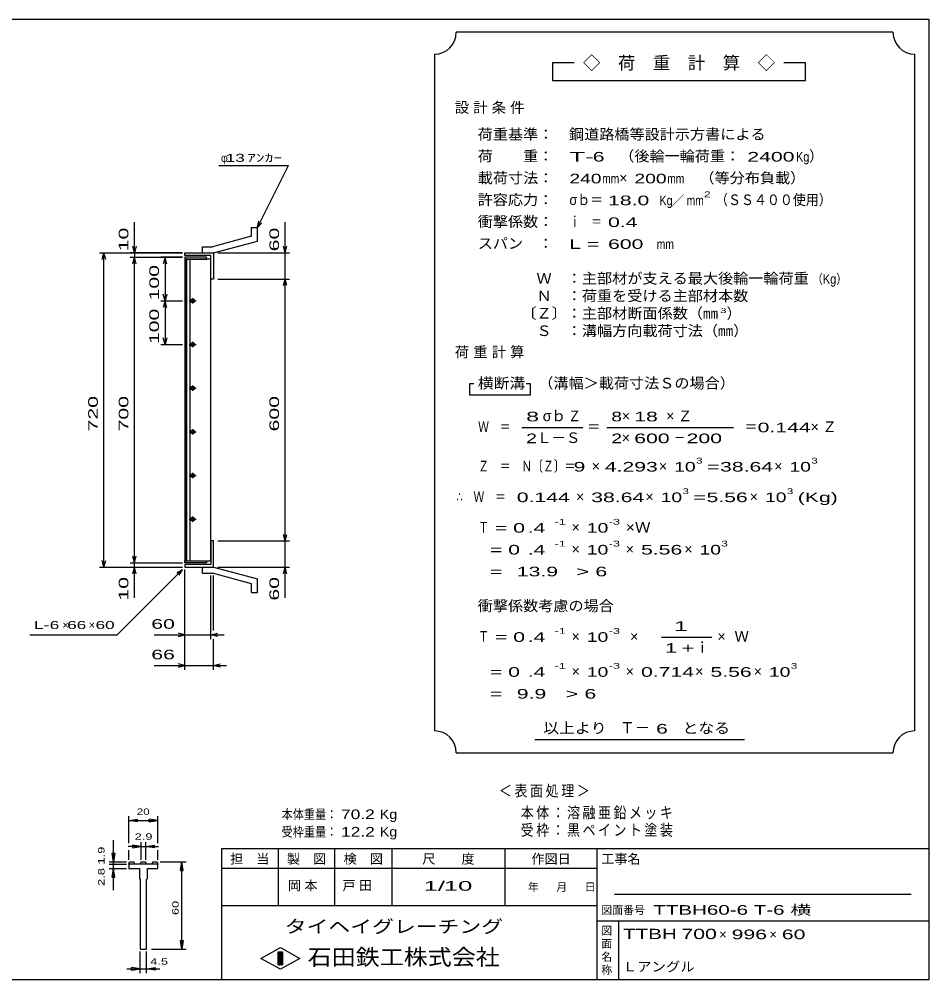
# Model space of a CAD drawing. Units: millimetres, scale not verified. Extents: x -1820 to 1731, y -1282 to 1054.
# Drawn here: x -352 to 1731, y -1146 to 1054 of the extents above; entities that cross this region are included whole.
import ezdxf
from ezdxf.enums import TextEntityAlignment as Align

# ---------------------------------------------------------------- set-up
doc = ezdxf.new("R2010")
doc.units = ezdxf.units.MM
doc.header["$LTSCALE"] = 10
for name, color, linetype, lineweight in [('0_2', 150, 'Continuous', 25), ('16', 3, 'Continuous', 25), ('19', 6, 'Continuous', 25), ('22', 2, 'Continuous', 25), ('32', 4, 'Continuous', 25)]:
    doc.layers.add(name, color=color, linetype=linetype, lineweight=lineweight)
doc.styles.add('ベクトル', font='')
doc.styles.get('ベクトル').set_extended_font_data('ベクトル')

msp = doc.modelspace()

# ---------------------------------------------------------------- linework, layer by layer
at = {"layer": '0_2'}
for p, q in [((-1729, 1053.5), (1731, 1053.5)), ((1731, 1053.5), (1731, -1146.5)), ((1731, -846.5), (111, -846.5)), ((111, -846.5), (111, -1146.5)), ((241, -846.5), (241, -976.5)), ((371, -976.5), (371, -846.5)), ((501, -846.5), (501, -976.5)), ((761, -976.5), (761, -846.5)), ((971, -846.5), (971, -1146.5)), ((971, -891.5), (111, -891.5)), ((1691, -951.5), (1011, -951.5)), ((111, -976.5), (971, -976.5)), ((971, -1011.5), (1731, -1011.5)), ((1021, -1146.5), (1021, -1011.5)), ((201, -1097.5), (246, -1072.5)), ((246, -1072.5), (291, -1097.5)), ((246, -1122.5), (201, -1097.5)), ((241, -1082.5), (251, -1082.5)), ((241, -1112.5), (241, -1082.5)), ((241, -1082.5), (243, -1082.5)), ((243, -1082.5), (243, -1112.5)), ((245, -1112.5), (245, -1082.5)), ((245, -1082.5), (247, -1082.5)), ((291, -1097.5), (246, -1122.5)), ((247, -1082.5), (247, -1112.5)), ((249, -1112.5), (249, -1082.5)), ((249, -1082.5), (251, -1082.5)), ((251, -1082.5), (251, -1112.5)), ((251, -1082.5), (251, -1112.5)), ((251, -1112.5), (241, -1112.5)), ((243, -1112.5), (245, -1112.5)), ((247, -1112.5), (249, -1112.5)), ((1731, -1146.5), (-1729, -1146.5))]:
    msp.add_line(p, q, dxfattribs=at)
at = {"layer": '16'}
for p, q in [((77, 508.5), (27, 508.5)), ((27, 508.5), (27, 504)), ((77, 504), (77, 508.5)), ((27, 504), (77, 504)), ((27, 504), (27, -187)), ((87, 504), (27, 504)), ((28.5, 504), (28.5, -187)), ((31.5, -187), (31.5, 504)), ((39, 504), (39, -187)), ((87, -187), (87, 504)), ((37, 408.5), (53, 408.5)), ((47, 411.5), (43, 411.5)), ((43, 405.5), (47, 405.5)), ((45, 414.5), (45, 402.5)), ((37, 308.5), (53, 308.5)), ((47, 311.5), (43, 311.5)), ((45, 314.5), (45, 302.5)), ((43, 305.5), (47, 305.5)), ((37, 208.5), (53, 208.5)), ((47, 211.5), (43, 211.5)), ((43, 205.5), (47, 205.5)), ((45, 214.5), (45, 202.5)), ((47, 111.5), (43, 111.5)), ((45, 114.5), (45, 102.5)), ((37, 108.5), (53, 108.5)), ((43, 105.5), (47, 105.5)), ((37, 8.5), (53, 8.5)), ((47, 11.5), (43, 11.5)), ((43, 5.5), (47, 5.5)), ((45, 14.5), (45, 2.5)), ((45, -85.5), (45, -97.5)), ((37, -91.5), (53, -91.5)), ((47, -88.5), (43, -88.5)), ((43, -94.5), (47, -94.5)), ((27, -187), (77, -187)), ((27, -191.5), (27, -187)), ((27, -187), (87, -187)), ((77, -191.5), (27, -191.5)), ((77, -187), (77, -191.5))]:
    msp.add_line(p, q, dxfattribs=at)
for centre, radius, start, end in [((43, 408.5), 3, 90, 270), ((45, 408.5), 4, 46.6, 133.4), ((45, 408.5), 4, 226.6, 313.4), ((47, 408.5), 3, 270, 90), ((43, 308.5), 3, 90, 270), ((45, 308.5), 4, 46.6, 133.4), ((47, 308.5), 3, 270, 90), ((45, 308.5), 4, 226.6, 313.4), ((43, 208.5), 3, 90, 270), ((45, 208.5), 4, 46.6, 133.4), ((45, 208.5), 4, 226.6, 313.4), ((47, 208.5), 3, 270, 90), ((43, 108.5), 3, 90, 270), ((45, 108.5), 4, 46.6, 133.4), ((47, 108.5), 3, 270, 90), ((45, 108.5), 4, 226.6, 313.4), ((43, 8.5), 3, 90, 270), ((45, 8.5), 4, 46.6, 133.4), ((45, 8.5), 4, 226.6, 313.4), ((47, 8.5), 3, 270, 90), ((45, -91.5), 4, 46.6, 133.4), ((43, -91.5), 3, 90, 270), ((45, -91.5), 4, 226.6, 313.4), ((47, -91.5), 3, 270, 90)]:
    msp.add_arc(centre, radius, start, end, dxfattribs=at)
at = {"layer": '19'}
for p, q in [((180, 576.5), (194, 576.5)), ((180, 556.5), (180, 576.5)), ((194, 545.5), (194, 576.5)), ((180, 556.5), (91, 532.5)), ((68, 532.5), (91, 532.5)), ((68, 518.5), (68, 532.5)), ((93, 518.5), (194, 545.5)), ((27, 512.5), (27, 518.5)), ((27, 518.5), (92, 518.5)), ((87, 512.5), (27, 512.5)), ((68, 518.5), (93, 518.5)), ((87, 458.5), (87, 512.5)), ((92, 518.5), (93, 517.5)), ((93, 517.5), (93, 458.5)), ((93, 458.5), (87, 458.5)), ((93, -141.5), (87, -141.5)), ((87, -141.5), (87, -195.5)), ((93, -200.5), (93, -141.5)), ((27, -195.5), (27, -201.5)), ((87, -195.5), (27, -195.5)), ((27, -201.5), (92, -201.5)), ((68, -201.5), (93, -201.5)), ((68, -215.5), (68, -201.5)), ((68, -215.5), (91, -215.5)), ((180, -239.5), (91, -215.5)), ((92, -201.5), (93, -200.5)), ((93, -201.5), (194, -228.5)), ((180, -259.5), (180, -239.5)), ((194, -259.5), (194, -228.5)), ((180, -259.5), (194, -259.5))]:
    msp.add_line(p, q, dxfattribs=at)
at = {"layer": '22', "color": 4}
for p, q in [((1649, 1023.5), (649, 1023.5)), ((599, 973.5), (599, -576.5)), ((1699, -576.5), (1699, 973.5)), ((919, 953.5), (869, 953.5)), ((869, 953.5), (869, 913.5)), ((1449, 953.5), (1399, 953.5)), ((1449, 913.5), (1449, 953.5)), ((869, 913.5), (1449, 913.5)), ((105, 718.5), (265, 718.5)), ((194, 576.5), (265, 718.5)), ((-88, 518.5), (-88, 588.5)), ((194, 576.5), (197, 591.1)), ((194, 576.5), (204, 587.5)), ((257, 518.5), (257, 588.5)), ((-88, 518.5), (-92, 533.5)), ((-84, 533.5), (-88, 518.5)), ((257, 518.5), (253, 533.5)), ((257, 518.5), (261, 533.5)), ((-168, 518.5), (22, 518.5)), ((-162, 503.5), (-158, 518.5)), ((-154, 503.5), (-158, 518.5)), ((-158, -201.5), (-158, 518.5)), ((22, 518.5), (-98, 518.5)), ((-98, 508.5), (22, 508.5)), ((-92, 493.5), (-88, 508.5)), ((-88, 518.5), (-88, 508.5)), ((-84, 493.5), (-88, 508.5)), ((-88, -191.5), (-88, 508.5)), ((22, 508.5), (-28, 508.5)), ((-18, 508.5), (-22, 493.5)), ((-14, 493.5), (-18, 508.5)), ((-18, 508.5), (-18, 408.5)), ((103, 518.5), (267, 518.5)), ((257, 458.5), (257, 518.5)), ((103, 458.5), (267, 458.5)), ((253, 443.5), (257, 458.5)), ((261, 443.5), (257, 458.5)), ((257, -141.5), (257, 458.5)), ((-18, 408.5), (-22, 423.5)), ((-14, 423.5), (-18, 408.5)), ((-28, 408.5), (22, 408.5)), ((-18, 408.5), (-22, 393.5)), ((-14, 393.5), (-18, 408.5)), ((-18, 408.5), (-18, 308.5)), ((-28, 308.5), (22, 308.5)), ((-18, 308.5), (-22, 323.5)), ((-14, 323.5), (-18, 308.5)), ((689, 218.5), (679, 218.5)), ((679, 218.5), (679, 193.5)), ((819, 218.5), (809, 218.5)), ((819, 193.5), (819, 218.5)), ((679, 193.5), (819, 193.5)), ((799, 118.5), (939, 118.5)), ((994, 118.5), (1284, 118.5)), ((257, -141.5), (253, -126.5)), ((257, -141.5), (261, -126.5)), ((103, -141.5), (267, -141.5)), ((257, -201.5), (257, -141.5)), ((-158, -201.5), (-162, -186.5)), ((-158, -201.5), (-154, -186.5)), ((-98, -191.5), (22, -191.5)), ((-88, -191.5), (-92, -176.5)), ((-88, -191.5), (-84, -176.5)), ((-88, -201.5), (-88, -191.5)), ((-168, -201.5), (22, -201.5)), ((-128, -356.5), (22, -206.5)), ((-98, -201.5), (22, -201.5)), ((-92, -216.5), (-88, -201.5)), ((-84, -216.5), (-88, -201.5)), ((-88, -271.5), (-88, -201.5)), ((9, -214.5), (22, -206.5)), ((14, -219.5), (22, -206.5)), ((27, -366.5), (27, -206.5)), ((27, -436.5), (27, -206.5)), ((103, -201.5), (267, -201.5)), ((253, -216.5), (257, -201.5)), ((261, -216.5), (257, -201.5)), ((257, -271.5), (257, -201.5)), ((87, -366.5), (87, -220.5)), ((93, -346.5), (93, -220.5)), ((-328, -356.5), (-128, -356.5)), ((-43, -356.5), (27, -356.5)), ((27, -356.5), (12, -352.5)), ((12, -360.5), (27, -356.5)), ((27, -356.5), (87, -356.5)), ((87, -356.5), (102, -352.5)), ((102, -360.5), (87, -356.5)), ((87, -356.5), (117, -356.5)), ((93, -436.5), (93, -366.5)), ((1119, -361.5), (1234, -361.5)), ((-43, -426.5), (27, -426.5)), ((27, -426.5), (12, -422.5)), ((12, -430.5), (27, -426.5)), ((27, -426.5), (93, -426.5)), ((93, -426.5), (108, -422.5)), ((108, -430.5), (93, -426.5)), ((93, -426.5), (123, -426.5)), ((829, -596.5), (1309, -596.5)), ((649, -626.5), (1649, -626.5))]:
    msp.add_line(p, q, dxfattribs=at)
for centre, start, end in [((599, 1023.5), 270, 0), ((1699, 1023.5), 180, 270), ((599, -626.5), 0, 90), ((1699, -626.5), 90, 180)]:
    msp.add_arc(centre, 50, start, end, dxfattribs=at)
at = {"layer": '32'}
for p, q in [((-101, -833.5), (-101, -771.5)), ((-101, -781.5), (-81, -778.5)), ((-81, -784.5), (-101, -781.5)), ((-101, -781.5), (-34.33, -781.5)), ((-81, -784.5), (-81, -778.5)), ((-34.33, -781.5), (-54.33, -778.5)), ((-54.33, -784.5), (-54.33, -778.5)), ((-54.33, -784.5), (-34.33, -781.5)), ((-34.33, -833.5), (-34.33, -771.5)), ((-136, -876.5), (-136, -826.5)), ((-72.5, -871.5), (-72.5, -831.5)), ((-62.83, -831.5), (-62.83, -871.5)), ((-136, -876.5), (-139, -856.5)), ((-139, -856.5), (-133, -856.5)), ((-133, -856.5), (-136, -876.5)), ((-72.5, -841.5), (-102.5, -841.5)), ((-101, -871.5), (-101, -849.5)), ((-72.5, -841.5), (-92.5, -838.5)), ((-92.5, -838.5), (-92.5, -844.5)), ((-92.5, -844.5), (-72.5, -841.5)), ((-72.5, -841.5), (-62.83, -841.5)), ((-62.83, -841.5), (-42.83, -838.5)), ((-42.83, -844.5), (-62.83, -841.5)), ((-62.83, -841.5), (-32.83, -841.5)), ((-42.83, -838.5), (-42.83, -844.5)), ((-34.33, -871.5), (-34.33, -849.5)), ((-146, -876.5), (-106, -876.5)), ((-136, -891.5), (-136, -876.5)), ((-101, -881.5), (-99.33, -876.5)), ((-99.33, -876.5), (-89.67, -876.5)), ((-89.67, -876.5), (-88, -881.5)), ((-74.17, -881.5), (-72.5, -876.5)), ((-72.5, -876.5), (-62.83, -876.5)), ((-62.83, -876.5), (-61.17, -881.5)), ((-47.33, -881.5), (-45.67, -876.5)), ((-45.67, -876.5), (-36, -876.5)), ((-36, -876.5), (-34.33, -881.5)), ((-29.33, -876.5), (30.67, -876.5)), ((17.67, -896.5), (20.67, -876.5)), ((23.67, -896.5), (20.67, -876.5)), ((20.67, -1076.5), (20.67, -876.5)), ((-146, -881.5), (-106, -881.5)), ((-146, -891.5), (-106, -891.5)), ((-139, -911.5), (-136, -891.5)), ((-133, -911.5), (-136, -891.5)), ((-136, -941.5), (-136, -891.5)), ((-101, -881.5), (-101, -891.5)), ((-34.33, -881.5), (-101, -881.5)), ((-101, -891.5), (-76.83, -891.5)), ((-76.83, -891.5), (-76.83, -914.83)), ((-58.5, -914.83), (-58.5, -891.5)), ((-58.5, -891.5), (-34.33, -891.5)), ((-34.33, -891.5), (-34.33, -881.5)), ((17.67, -896.5), (23.67, -896.5)), ((-139, -911.5), (-133, -911.5)), ((-76.83, -914.83), (-75.17, -916.5)), ((-75.17, -916.5), (-75.17, -1076.5)), ((-60.17, -916.5), (-58.5, -914.83)), ((-60.17, -1076.5), (-60.17, -916.5)), ((-75.17, -1076.5), (-60.17, -1076.5)), ((-49.33, -1076.5), (30.67, -1076.5)), ((20.67, -1076.5), (17.67, -1056.5)), ((17.67, -1056.5), (23.67, -1056.5)), ((23.67, -1056.5), (20.67, -1076.5)), ((-75.17, -1131.5), (-75.17, -1081.5)), ((-60.17, -1131.5), (-60.17, -1081.5)), ((-105.17, -1121.5), (-75.17, -1121.5)), ((-75.17, -1121.5), (-95.17, -1118.5)), ((-95.17, -1124.5), (-95.17, -1118.5)), ((-95.17, -1124.5), (-75.17, -1121.5)), ((-75.17, -1121.5), (-60.17, -1121.5)), ((-60.17, -1121.5), (-40.17, -1118.5)), ((-40.17, -1124.5), (-60.17, -1121.5)), ((-60.17, -1121.5), (-30.17, -1121.5)), ((-40.17, -1124.5), (-40.17, -1118.5))]:
    msp.add_line(p, q, dxfattribs=at)
msp.add_circle((-136, -881.5), 1, dxfattribs=at)

# ---------------------------------------------------------------- texts
at = {"layer": '0_2', "style": 'ベクトル'}
for s, height, p in [('担\u3000当', 21.99, (131, -869.5)), ('製\u3000図', 21.99, (261, -869.5)), ('検\u3000図', 21.99, (391, -869.5)), ('尺\u3000\u3000度', 21.99, (571, -869.5)), ('作図日', 21.99, (821, -869.5)), ('工事名', 21.99, (981, -869.5)), ('年', 18.33, (813, -934)), ('月', 18.33, (878, -934)), ('日', 18.33, (943, -934)), ('図面番号', 18.33, (981, -987)), ('図', 18.33, (981, -1034)), ('面', 18.33, (981, -1064)), ('名', 18.33, (981, -1094)), ('称', 18.33, (981, -1124))]:
    msp.add_text(s, height=height, dxfattribs=at).set_placement(p, align=Align.MIDDLE_LEFT)
at = {"layer": '0_2', "color": 222, "style": 'ベクトル'}
for s, height, width, p in [('タイヘイグレーチング', 29.33, 1.25, (256, -1024.5)), ('石田鉄工株式会社', 36.66, 1.1, (308.5, -1094.5))]:
    msp.add_text(s, height=height, dxfattribs=dict(at, width=width)).set_placement(p, align=Align.MIDDLE_LEFT)
at = {"layer": '22', "style": 'ベクトル'}
for s, height, p in [('◇\u3000荷\u3000重\u3000計\u3000算\u3000◇', 29.33, (939, 953.5)), ('）', 24.19, (1457, 740)), ('φ', 18.33, (110, 736)), ('×', 24.19, (1022, 690)), ('／', 21.99, (1141.5, 638.5)), ('）', 24.19, (1268, 380)), ('σｂ', 24.19, (847, 145)), ('×', 24.19, (1028, 145)), ('Ｌ－Ｓ', 24.19, (834, 95)), ('×', 24.19, (1028, 95)), ('×', 24.19, (959, 30)), ('×', 24.19, (1113, 30)), ('×', 24.19, (1377, 30)), ('×', 24.19, (923, -40)), ('×', 24.19, (1082, -40)), ('×', 24.19, (1321, -40)), ('×', 24.19, (913, -110)), ('×', 24.19, (913, -160)), ('×', 24.19, (1037, -160)), ('×', 24.19, (1171, -160)), ('×', 18.33, (-253, -334)), ('×', 18.33, (-193, -334)), ('Ｗ', 24.19, (1286, -360)), ('×', 24.19, (913, -360)), ('×', 24.19, (1047, -360)), ('ｉ', 24.19, (1195.5, -385)), ('×', 24.19, (1247, -360)), ('×', 24.19, (913, -440)), ('×', 24.19, (1037, -440)), ('×', 24.19, (1196, -440)), ('×', 24.19, (1330, -440)), ('Ｔ－', 25.66, (1023, -569)), ('×', 21.99, (1251, -1042.5)), ('×', 21.99, (1366, -1042.5))]:
    msp.add_text(s, height=height, dxfattribs=at).set_placement(p, align=Align.MIDDLE_LEFT)
for s, height, width, p in [('荷重基準：\u3000', 24.19, 1.05, (698, 790)), ('鋼道路橋等設計示方書による', 24.19, 1.05, (907, 790)), ('荷\u3000\u3000重：\u3000', 24.19, 1.05, (698, 740)), ('T-', 21.99, 2, (908, 738.5)), (' 6 ', 21.99, 1.65, (948, 738.5)), ('（後輪一輪荷重：', 24.19, 1.05, (1022, 740)), (' 2400', 21.99, 1.65, (1302, 738.5)), ('Kg', 21.99, 0.85, (1427, 738.5)), (' 13 ', 18.33, 1.6, (110, 736)), ('ｱﾝｶｰ', 18.33, 1.6, (170, 736)), ('載荷寸法：\u3000', 24.19, 1.05, (698, 690)), ('\u3000（等分布負載）', 24.19, 1.05, (1171, 690)), ('240', 21.99, 1.5, (908, 688.5)), ('mm', 21.99, 0.8, (983, 688.5)), ('200', 21.99, 1.5, (1057, 688.5)), ('mm', 21.99, 0.8, (1132, 688.5)), ('許容応力：\u3000', 24.19, 1.05, (698, 640)), ('σｂ＝', 24.19, 0.9, (908, 640)), (' 18.0', 21.99, 1.65, (983, 638.5)), ('Kg', 21.99, 0.85, (1114, 638.5)), ('mm', 21.99, 0.8, (1176.5, 638.5)), ('2', 13.2, 1.5, (1216.5, 652.5)), ('（ＳＳ４００使用）', 24.19, 0.9, (1241.5, 640)), ('衝撃係数：\u3000', 24.19, 1.05, (698, 590)), ('ｉ\u3000＝', 24.19, 0.75, (908, 590)), (' 0.4', 21.99, 1.65, (983, 588.5)), ('スパン\u3000：\u3000', 24.19, 1.05, (698, 540)), ('L =', 21.99, 1.65, (908, 538.5)), (' 600 ', 21.99, 1.65, (983, 538.5)), ('mm', 21.99, 0.8, (1108, 538.5)), ('\u3000Ｗ\u3000：主部材が支える最大後輪一輪荷重', 24.19, 1.05, (798, 460)), ('（Kg）', 21.99, 0.85, (1463, 458.5)), ('\u3000Ｎ\u3000：荷重を受ける主部材本数', 24.19, 1.05, (798, 420)), ('〔Ｚ〕：主部材断面係数（㎜', 24.19, 1.05, (798, 380)), ('3', 11, 1.8, (1253, 386)), ('\u3000Ｓ\u3000：溝幅方向載荷寸法（㎜）', 24.19, 1.05, (798, 340)), ('横断溝', 24.19, 1.1, (698, 220)), ('\u3000（溝幅＞載荷寸法Ｓの場合）', 24.19, 1.05, (802, 220)), ('8', 21.99, 1.8, (809, 143.5)), ('Ｚ', 24.19, 0.9, (905, 145)), ('8', 21.99, 1.5, (1004, 143.5)), (' 18 ', 21.99, 1.65, (1043, 143.5)), ('Ｗ\u3000＝', 24.19, 0.75, (699, 120)), ('＝', 24.19, 0.9, (949, 120)), ('＝', 24.19, 0.9, (1309, 120)), ('0.144', 21.99, 1.65, (1339, 118.5)), ('2', 21.99, 1.5, (809, 93.5)), ('2', 21.99, 1.5, (1004, 93.5)), (' 600 ', 21.99, 1.65, (1043, 93.5)), ('－', 24.19, 0.75, (1148, 95)), (' 200 ', 21.99, 1.65, (1163, 93.5)), ('Ｚ\u3000＝\u3000Ｎ〔Ｚ〕＝', 24.19, 0.75, (699, 30)), ('3', 13.2, 1.5, (1198, 42.5)), ('3', 13.2, 1.5, (1462, 42.5)), (' 9 ', 21.99, 1.65, (904, 28.5)), ('4.293', 21.99, 1.65, (989, 28.5)), ('10', 21.99, 1.5, (1148, 28.5)), ('=', 21.99, 1.7, (1223, 28.5)), ('38.64', 21.99, 1.65, (1253, 28.5)), ('10', 21.99, 1.5, (1412, 28.5)), ('3', 13.2, 1.5, (1167, -27.5)), ('3', 13.2, 1.5, (1406, -27.5)), ('∴\u3000Ｗ\u3000＝', 24.19, 0.75, (649, -40)), (' 0.144', 21.99, 1.65, (774, -41.5)), ('38.64', 21.99, 1.65, (958, -41.5)), ('10', 21.99, 1.5, (1117, -41.5)), ('=', 21.99, 1.7, (1192, -41.5)), ('5.56', 21.99, 1.65, (1222, -41.5)), ('10', 21.99, 1.5, (1356, -41.5)), ('(Kg)', 21.99, 1.65, (1431, -41.5)), ('Ｔ', 24.19, 0.75, (699, -110)), (' = 0', 21.99, 1.65, (724, -111.5)), (' .4 ', 21.99, 1.65, (799, -111.5)), ('-1', 13.2, 1.65, (874, -97.5)), ('10', 21.99, 1.5, (948, -111.5)), ('-3', 13.2, 1.65, (998, -97.5)), ('×Ｗ', 24.19, 1.1, (1037, -110)), ('  = 0', 21.99, 1.65, (699, -161.5)), (' .4 ', 21.99, 1.65, (799, -161.5)), ('-1', 13.2, 1.65, (874, -147.5)), ('10', 21.99, 1.5, (948, -161.5)), ('-3', 13.2, 1.65, (998, -147.5)), ('5.56', 21.99, 1.65, (1072, -161.5)), ('10', 21.99, 1.5, (1206, -161.5)), ('3', 13.2, 1.5, (1256, -147.5)), ('  =', 21.99, 1.65, (699, -211.5)), (' 13.9', 21.99, 1.65, (774, -211.5)), ('>', 21.99, 1.7, (924, -211.5)), (' 6 ', 21.99, 1.65, (954, -211.5)), ('衝撃係数考慮の場合', 24.19, 1.05, (698, -290)), ('L-', 18.33, 1.6, (-318, -334)), (' 6 ', 18.33, 1.6, (-293, -334)), (' 66 ', 18.33, 1.6, (-253, -334)), (' 60 ', 18.33, 1.6, (-188, -334)), (' 60 ', 21.99, 1.65, (-63, -331.5)), ('Ｔ', 24.19, 0.75, (699, -360)), (' = 0', 21.99, 1.65, (724, -361.5)), (' .4 ', 21.99, 1.65, (799, -361.5)), ('-1', 13.2, 1.65, (874, -347.5)), ('10', 21.99, 1.5, (948, -361.5)), ('-3', 13.2, 1.65, (998, -347.5)), (' 66 ', 21.99, 1.65, (-63, -401.5)), ('  = 0', 21.99, 1.65, (699, -441.5)), (' .4 ', 21.99, 1.65, (799, -441.5)), ('-1', 13.2, 1.65, (874, -427.5)), ('10', 21.99, 1.5, (948, -441.5)), ('-3', 13.2, 1.65, (998, -427.5)), ('0.714', 21.99, 1.65, (1072, -441.5)), ('5.56', 21.99, 1.65, (1231, -441.5)), ('10', 21.99, 1.5, (1365, -441.5)), ('3', 13.2, 1.5, (1415, -427.5)), (' 9.9', 21.99, 1.65, (774, -491.5)), ('>', 21.99, 1.7, (899, -491.5)), (' 6 ', 21.99, 1.65, (929, -491.5)), ('  =', 21.99, 1.65, (699, -491.5)), ('以上より\u3000', 24.19, 1.1, (848, -570)), (' 6 ', 21.99, 1.65, (1093, -571.5)), ('となる', 24.19, 1.1, (1167, -570)), ('本体重量：', 21.99, 0.85, (249, -767.5)), (' 70.2', 21.99, 1.35, (374, -767.5)), ('Kg', 21.99, 1.1, (474, -767.5)), ('受枠重量：', 21.99, 0.85, (249, -807.5)), (' 12.2', 21.99, 1.35, (374, -807.5)), ('Kg', 21.99, 1.1, (474, -807.5)), ('1/', 21.99, 2, (574, -931.5)), (' 10 ', 21.99, 2, (604, -931.5)), ('TTBH60-6 T-6 横         ', 21.99, 1.6, (1100, -986.5)), ('TTBH', 23.46, 1.5, (1031, -1041.5)), (' 700 ', 23.46, 1.55, (1151, -1041.5)), (' 996 ', 21.99, 1.65, (1266, -1042.5)), (' 60 ', 21.99, 1.65, (1381, -1042.5)), ('Ｌアングル', 21.99, 1.1, (1030, -1116.5))]:
    msp.add_text(s, height=height, dxfattribs=dict(at, width=width)).set_placement(p, align=Align.MIDDLE_LEFT)
at = {"layer": '22', "style": 'ベクトル', "width": 1.65}
for s, p in [(' 10 ', (-113, 508.5)), (' 60 ', (232, 508.5)), (' 100 ', (-43, 396)), (' 100 ', (-43, 296)), (' 720 ', (-183, 96)), (' 700 ', (-113, 96)), (' 600 ', (232, 96)), (' 10 ', (-113, -291.5)), (' 60 ', (232, -291.5))]:
    msp.add_text(s, height=21.99, rotation=90, dxfattribs=at).set_placement(p, align=Align.MIDDLE_LEFT)
at = {"layer": '22', "attachment_point": 4, "style": 'ベクトル'}
for s, insert, char_height in [('\\T1.28;設計条件', (645.5, 850), 24.19), ('\\T1.28;荷重計算', (645.5, 290), 24.19), ('\\T1.42;×Ｚ', (1129.5, 145), 24.19), ('\\T1.42;×Ｚ', (1460.5, 120), 24.19), ('\\T1.25;\\W2;\\~1\\~', (1126.5, -336.5), 21.99), ('\\T1.33;\\W1.75;1+', (1126.5, -386.5), 21.99), ('\\T1.2;\\W0.85;＜表面処理＞', (746.5, -715), 25.66), ('\\T1.19;\\W0.85;本体：溶融亜鉛メッキ', (796.5, -765), 25.66), ('\\T1.19;\\W0.85;受枠：黒ペイント塗装', (796.5, -805), 25.66), ('\\T1.25;岡本\u3000', (263.5, -931.5), 21.99), ('\\T1.25;戸田\u3000', (388.5, -931.5), 21.99)]:
    msp.add_mtext(s, dxfattribs=dict(at, insert=insert, char_height=char_height))
at = {"layer": '32', "color": 2, "style": 'ベクトル'}
for s, width, p in [('20', 1.35, (-82.67, -761.5)), ('2.9', 1.5, (-87.67, -818.5)), (' 4.5 ', 1.5, (-60.17, -1104.5))]:
    msp.add_text(s, height=14.66, dxfattribs=dict(at, width=width)).set_placement(p, align=Align.MIDDLE_LEFT)
at = {"layer": '32', "color": 2, "style": 'ベクトル', "width": 1.5}
for s, p in [('2.8 1.9', (-164, -931.5)), (' 60 ', (5.67, -1006.5))]:
    msp.add_text(s, height=14.66, rotation=90, dxfattribs=at).set_placement(p, align=Align.MIDDLE_LEFT)

doc.saveas('drawing.dxf')
